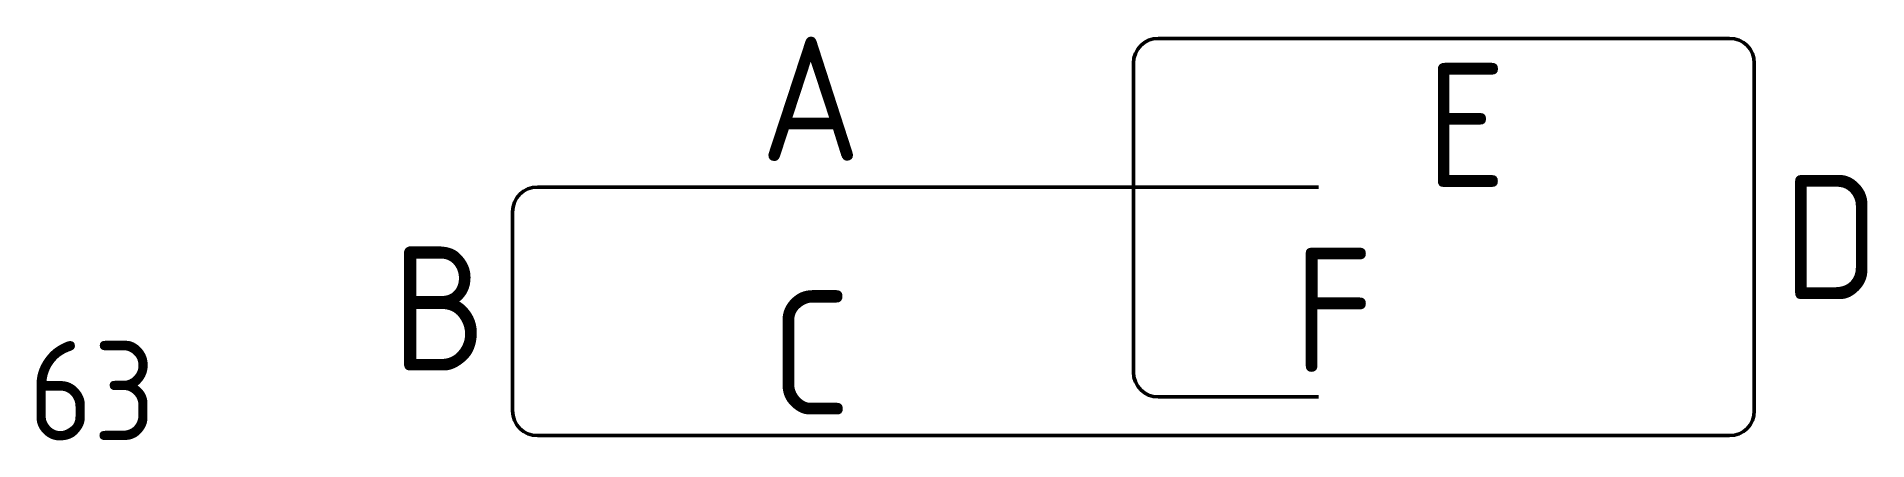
# Model space of a CAD drawing. Extents: x 234219 to 234588, y -50590 to -50509.
import ezdxf
from ezdxf.enums import TextEntityAlignment as Align

# ---------------------------------------------------------------- set-up
doc = ezdxf.new("R2010")
doc.units = 0
doc.layers.add('posedit.mtr.bar', color=7, linetype='Continuous', lineweight=50)
doc.layers.add('posedit.mtr.hidden', color=144, linetype='Continuous', plot=False)
doc.layers.add('posedit.mtr.text', color=3, linetype='Continuous')
doc.styles.add('posedit.ISOCPEUR', font='isocpeur.ttf', dxfattribs={"width": 0.9})

msp = doc.modelspace()

# ---------------------------------------------------------------- linework, layer by layer
at = {"layer": 'posedit.mtr.bar'}
for p, q in [((234559.97, -50509.34), (234444.97, -50509.34)), ((234439.97, -50514.34), (234439.97, -50576.56)), ((234564.97, -50584.34), (234564.97, -50514.34)), ((234477.23, -50539.28), (234319.97, -50539.28)), ((234314.97, -50544.28), (234314.97, -50584.34)), ((234444.97, -50581.56), (234477.23, -50581.56)), ((234319.97, -50589.34), (234559.97, -50589.34))]:
    msp.add_line(p, q, dxfattribs=at)
for centre, start, end in [((234444.97, -50514.34), 90, 180), ((234559.97, -50514.34), 0, 90), ((234319.97, -50544.28), 90, 180), ((234444.97, -50576.56), 180, 270), ((234319.97, -50584.34), 180, 270), ((234559.97, -50584.34), 270, 0)]:
    msp.add_arc(centre, 5, start, end, dxfattribs=at)

# ---------------------------------------------------------------- texts
at = {"layer": 'posedit.mtr.hidden', "color": 144, "style": 'posedit.ISOCPEUR', "width": 0.9}
msp.add_text('63', height=20, dxfattribs=at).set_placement((234217.48, -50590.3))
at = {"layer": 'posedit.mtr.text', "style": 'posedit.ISOCPEUR', "width": 0.9}
for tag, p in [('A', (234374.99, -50521.49)), ('E', (234506.91, -50526.84)), ('C', (234374.99, -50572.63))]:
    msp.add_attdef(tag, text='', height=25, dxfattribs=at).set_placement(p, align=Align.MIDDLE_CENTER)
msp.add_attdef('D', text='', height=25, dxfattribs=at).set_placement((234570.75, -50549.34), align=Align.MIDDLE_LEFT)
msp.add_attdef('B', text='', height=25, dxfattribs=at).set_placement((234309.86, -50563.71), align=Align.MIDDLE_RIGHT)
msp.add_attdef('F', (234472.23, -50576.56), '', height=25, dxfattribs=at)

doc.saveas('drawing.dxf')
